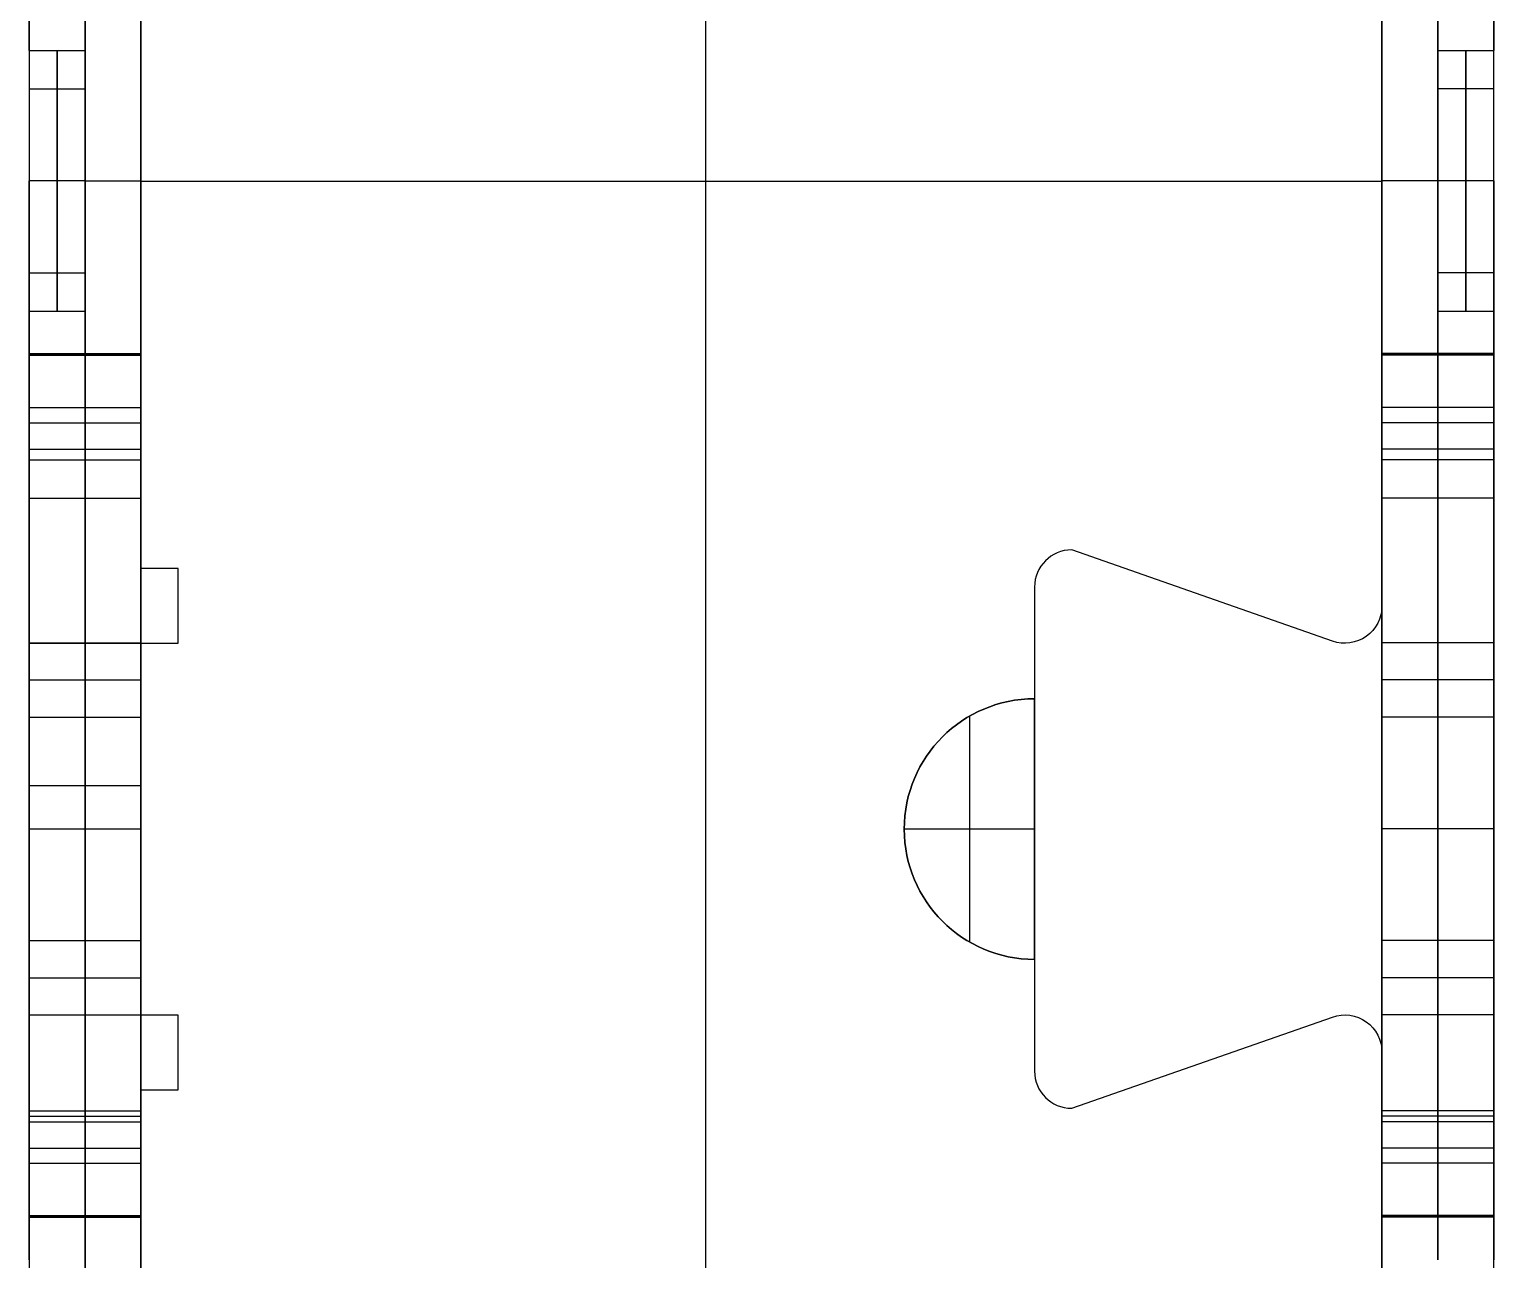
# Model space of a CAD drawing. Extents: x -2580 to -2312, y -43168 to -40231.
# Drawn here: x -2579.5 to -2343.5, y -42173.4 to -41975.1 of the extents above; entities that cross this region are included whole.
import ezdxf

# ---------------------------------------------------------------- set-up
doc = ezdxf.new("R2010")
doc.units = 0
doc.layers.add('ENDS', color=40, linetype='CONTINUOUS')

# ---------------------------------------------------------------- blocks, each defined once
blk = doc.blocks.new('SKYLARK200_END-XXXS-1')
at = {"layer": 'ENDS'}
for p, q in [((-159, -1468.13, 264), (-159, -2068.04, 264)), ((-159, -1468.13, 282), (-159, -2068.04, 282)), ((-50, -2068.03, 141), (-50, -1468.03, 141)), ((-32, -2068.03, 141), (-32, -1468.03, 141)), ((-250, -1524.03, 141), (-250, -2012.03, 141)), ((-268, -1545.01, 141), (-268, -1991.05, 141)), ((-50, -1699.58, 282), (-50, -1836.56, 282)), ((-50, -1699.58, 264), (-50, -1836.56, 264)), ((-50, -1699.58, 273), (-50, -1836.56, 273)), ((-250, -1830.53, 282), (-250, -1705.63, 282)), ((-250, -1830.53, 264), (-250, -1705.63, 264)), ((-250, -1830.53, 273), (-250, -1705.63, 273)), ((-268, -1729.03, 56), (-268, -1747.03, 56)), ((-268, -1747.03, 226), (-268, -1729.03, 226)), ((-259, -1807.03, 56), (-259, -1729.03, 56)), ((-259, -1729.03, 226), (-259, -1807.03, 226)), ((-250, -1807.03, 56), (-250, -1729.03, 56)), ((-250, -1729.03, 226), (-250, -1807.03, 226)), ((-50, -1807.03, 56), (-50, -1729.03, 56)), ((-50, -1729.03, 226), (-50, -1807.03, 226)), ((-41, -1747.03, 56), (-41, -1729.03, 56)), ((-41, -1729.03, 226), (-41, -1747.03, 226)), ((-32, -1729.03, 226), (-32, -1747.03, 226)), ((-32, -1747.03, 56), (-32, -1729.03, 56)), ((-268, -1747.03, 56), (-259, -1747.03, 56)), ((-268, -1747.03, 226), (-259, -1747.03, 226)), ((-259, -1789.03, 56), (-259, -1747.03, 56)), ((-259, -1747.03, 226), (-259, -1789.03, 226)), ((-41, -1747.03, 56), (-32, -1747.03, 56)), ((-41, -1747.03, 226), (-32, -1747.03, 226)), ((-41, -1789.03, 56), (-41, -1747.03, 56)), ((-41, -1789.03, 226), (-41, -1747.03, 226)), ((-259, -1786.21, 66.5), (-259, -1749.84, 66.5)), ((-259, -1786.21, 215.5), (-259, -1749.84, 215.5)), ((-41, -1786.21, 66.5), (-41, -1749.84, 66.5)), ((-41, -1786.21, 215.5), (-41, -1749.84, 215.5)), ((-268, -1753.18, 70.85), (-259, -1753.18, 70.85)), ((-268, -1753.18, 211.15), (-259, -1753.18, 211.15)), ((-32, -1753.18, 70.85), (-41, -1753.18, 70.85)), ((-32, -1753.18, 211.15), (-41, -1753.18, 211.15)), ((-259, -1768.03, 77), (-268, -1768.03, 77)), ((-259, -1768.03, 205), (-268, -1768.03, 205)), ((-268, -1768.03, 77), (-268, -1768.03, 205)), ((-259, -1768.03, 56), (-250, -1768.03, 56)), ((-259, -1768.03, 56), (-259, -1768.03, 77)), ((-259, -1768.03, 226), (-259, -1768.03, 205)), ((-259, -1768.03, 226), (-250, -1768.03, 226)), ((-250, -1768.03, 56), (-250, -1768.03, 226)), ((-250, -1768.08, 282), (-250, -1768.08, 264)), ((-250, -1768.08, 264), (-50, -1768.08, 264)), ((-250, -1768.08, 282), (-50, -1768.08, 282)), ((-50, -1768.03, 226), (-50, -1768.03, 56)), ((-41, -1768.03, 56), (-50, -1768.03, 56)), ((-41, -1768.03, 226), (-50, -1768.03, 226)), ((-50, -1768.07, 282), (-50, -1768.07, 264)), ((-32, -1768.03, 77), (-41, -1768.03, 77)), ((-32, -1768.03, 205), (-41, -1768.03, 205)), ((-41, -1768.03, 77), (-41, -1768.03, 56)), ((-41, -1768.03, 205), (-41, -1768.03, 226)), ((-32, -1768.03, 205), (-32, -1768.03, 77)), ((-268, -1782.88, 70.85), (-259, -1782.88, 70.85)), ((-268, -1782.88, 211.15), (-259, -1782.88, 211.15)), ((-32, -1782.88, 70.85), (-41, -1782.88, 70.85)), ((-32, -1782.88, 211.15), (-41, -1782.88, 211.15)), ((-268, -1807.03, 56), (-268, -1789.03, 56)), ((-268, -1789.03, 56), (-259, -1789.03, 56)), ((-268, -1789.03, 226), (-259, -1789.03, 226)), ((-268, -1789.03, 226), (-268, -1807.03, 226)), ((-41, -1789.03, 56), (-32, -1789.03, 56)), ((-41, -1789.03, 226), (-32, -1789.03, 226)), ((-41, -1807.03, 56), (-41, -1789.03, 56)), ((-41, -1789.03, 226), (-41, -1807.03, 226)), ((-32, -1807.03, 226), (-32, -1789.03, 226)), ((-32, -1789.03, 56), (-32, -1807.03, 56)), ((-268, -1935.08, 0), (-268, -1795.88, 0)), ((-268, -1795.88, 0), (-250, -1795.88, 0)), ((-268, -1795.88, 282), (-250, -1795.88, 282)), ((-268, -1795.88, 282), (-268, -1842.48, 282)), ((-268, -1795.94, 0.87), (-250, -1795.94, 0.87)), ((-268, -1795.94, 281.13), (-250, -1795.94, 281.13)), ((-259, -1935.08, 0), (-259, -1795.88, 0)), ((-259, -1795.88, 282), (-259, -1842.48, 282)), ((-250, -1935.08, 0), (-250, -1795.88, 0)), ((-250, -1795.88, 282), (-250, -1842.48, 282)), ((-32, -1795.88, 0), (-50, -1795.88, 0)), ((-50, -1795.88, 0), (-50, -1842.48, 0)), ((-32, -1795.88, 282), (-50, -1795.88, 282)), ((-50, -1842.48, 282), (-50, -1795.88, 282)), ((-32, -1795.94, 0.87), (-50, -1795.94, 0.87)), ((-32, -1795.94, 281.13), (-50, -1795.94, 281.13)), ((-41, -1795.88, 0), (-41, -1842.48, 0)), ((-41, -1842.48, 282), (-41, -1795.88, 282)), ((-32, -1795.88, 0), (-32, -1842.48, 0)), ((-32, -1842.48, 282), (-32, -1795.88, 282)), ((-268, -1796.13, 1.72), (-250, -1796.13, 1.72)), ((-268, -1796.13, 1.72), (-268, -1813.03, 50)), ((-268, -1813.03, 232), (-268, -1796.13, 280.28)), ((-268, -1796.13, 280.28), (-250, -1796.13, 280.28)), ((-259, -1796.13, 1.72), (-259, -1813.03, 50)), ((-259, -1813.03, 232), (-259, -1796.13, 280.28)), ((-250, -1796.13, 1.72), (-250, -1813.03, 50)), ((-250, -1813.03, 232), (-250, -1796.13, 280.28)), ((-32, -1796.13, 1.72), (-50, -1796.13, 1.72)), ((-32, -1796.13, 280.28), (-50, -1796.13, 280.28)), ((-50, -1796.13, 280.28), (-50, -1813.03, 232)), ((-50, -1813.03, 50), (-50, -1796.13, 1.72)), ((-41, -1796.13, 280.28), (-41, -1813.03, 232)), ((-41, -1813.03, 50), (-41, -1796.13, 1.72)), ((-32, -1796.13, 280.28), (-32, -1813.03, 232)), ((-32, -1813.03, 50), (-32, -1796.13, 1.72)), ((-268, -1804.58, 25.86), (-250, -1804.58, 25.86)), ((-268, -1804.58, 256.14), (-250, -1804.58, 256.14)), ((-32, -1804.58, 256.14), (-50, -1804.58, 256.14)), ((-32, -1804.58, 25.86), (-50, -1804.58, 25.86)), ((-268, -1807.03, 56), (-250, -1807.03, 56)), ((-268, -1807.03, 226), (-250, -1807.03, 226)), ((-32, -1807.03, 226), (-50, -1807.03, 226)), ((-32, -1807.03, 56), (-50, -1807.03, 56)), ((-268, -1811.27, 54.24), (-250, -1811.27, 54.24)), ((-268, -1811.27, 227.76), (-250, -1811.27, 227.76)), ((-32, -1811.27, 227.76), (-50, -1811.27, 227.76)), ((-32, -1811.27, 54.24), (-50, -1811.27, 54.24)), ((-268, -1813.03, 50), (-250, -1813.03, 50)), ((-268, -1813.03, 232), (-250, -1813.03, 232)), ((-32, -1813.03, 232), (-50, -1813.03, 232)), ((-32, -1813.03, 50), (-50, -1813.03, 50)), ((-268, -1819.18, 282), (-250, -1819.18, 282)), ((-32, -1819.18, 0), (-50, -1819.18, 0)), ((-32, -1819.18, 282), (-50, -1819.18, 282)), ((-57.98, -1842.23, 282), (-100, -1827.52, 282)), ((-100, -1827.52, 282), (-100, -1827.52, 264)), ((-57.98, -1842.23, 264), (-100, -1827.52, 264)), ((-57.98, -1842.23, 273), (-100, -1827.52, 273)), ((-244, -1830.53, 282), (-250, -1830.53, 282)), ((-250, -1830.53, 282), (-250, -1830.53, 264)), ((-244, -1830.53, 264), (-250, -1830.53, 264)), ((-244, -1830.53, 273), (-250, -1830.53, 273)), ((-247, -1830.53, 282), (-247, -1830.53, 264)), ((-244, -1842.53, 282), (-244, -1830.53, 282)), ((-244, -1830.53, 282), (-244, -1830.53, 264)), ((-244, -1842.53, 264), (-244, -1830.53, 264)), ((-244, -1842.53, 273), (-244, -1830.53, 273)), ((-104.24, -1829.28, 282), (-104.24, -1829.28, 264)), ((-106, -1833.52, 282), (-106, -1833.52, 264)), ((-106, -1833.52, 282), (-106, -1851.52, 282)), ((-106, -1833.52, 264), (-106, -1911.52, 264)), ((-106, -1833.52, 273), (-106, -1911.52, 273)), ((-78.99, -1834.87, 282), (-78.99, -1834.87, 264)), ((-244, -1836.53, 282), (-244, -1836.53, 264)), ((-50, -1836.56, 282), (-50, -1836.56, 264)), ((-268, -1842.48, 282), (-250, -1842.48, 282)), ((-268, -1842.48, 282), (-268, -1842.48, 258)), ((-268, -1842.48, 258), (-250, -1842.48, 258)), ((-268, -1842.48, 258), (-268, -1854.48, 258)), ((-268, -1842.48, 270), (-250, -1842.48, 270)), ((-268, -1902.53, 282), (-268, -1842.53, 282)), ((-268, -1842.53, 282), (-268, -1842.53, 264)), ((-268, -1902.53, 264), (-268, -1842.53, 264)), ((-268, -1842.53, 282), (-244, -1842.53, 282)), ((-268, -1842.53, 264), (-244, -1842.53, 264)), ((-268, -1902.53, 273), (-268, -1842.53, 273)), ((-268, -1842.53, 273), (-244, -1842.53, 273)), ((-259, -1842.48, 282), (-259, -1842.48, 258)), ((-259, -1842.48, 258), (-259, -1854.48, 258)), ((-256, -1842.53, 282), (-256, -1842.53, 264)), ((-250, -1842.48, 282), (-250, -1842.48, 258)), ((-250, -1842.48, 258), (-250, -1854.48, 258)), ((-244, -1842.53, 282), (-244, -1842.53, 264)), ((-57.98, -1842.23, 282), (-57.98, -1842.23, 264)), ((-52.53, -1841.46, 282), (-52.53, -1841.46, 264)), ((-32, -1842.48, 0), (-50, -1842.48, 0)), ((-32, -1842.48, 24), (-50, -1842.48, 24)), ((-50, -1842.48, 0), (-50, -1842.48, 24)), ((-50, -1842.48, 24), (-50, -1854.48, 24)), ((-32, -1842.48, 258), (-50, -1842.48, 258)), ((-50, -1854.48, 258), (-50, -1842.48, 258)), ((-32, -1842.48, 282), (-50, -1842.48, 282)), ((-50, -1842.48, 258), (-50, -1842.48, 282)), ((-32, -1842.48, 12), (-50, -1842.48, 12)), ((-32, -1842.48, 270), (-50, -1842.48, 270)), ((-41, -1842.48, 0), (-41, -1842.48, 24)), ((-41, -1842.48, 24), (-41, -1854.48, 24)), ((-41, -1854.48, 258), (-41, -1842.48, 258)), ((-41, -1842.48, 258), (-41, -1842.48, 282)), ((-32, -1842.48, 0), (-32, -1842.48, 24)), ((-32, -1842.48, 24), (-32, -1854.48, 24)), ((-32, -1854.48, 258), (-32, -1842.48, 258)), ((-32, -1842.48, 258), (-32, -1842.48, 282)), ((-268, -1848.48, 258), (-250, -1848.48, 258)), ((-32, -1848.48, 24), (-50, -1848.48, 24)), ((-32, -1848.48, 258), (-50, -1848.48, 258)), ((-106, -1851.52, 282), (-106, -1851.52, 273)), ((-106, -1893.52, 273), (-106, -1851.52, 273)), ((-268, -1854.48, 258), (-250, -1854.48, 258)), ((-268, -1854.48, 258), (-268, -1854.48, 264)), ((-268, -1854.48, 264), (-250, -1854.48, 264)), ((-268, -1854.48, 264), (-268, -1890.48, 264)), ((-268, -1854.48, 261), (-250, -1854.48, 261)), ((-259, -1854.48, 258), (-259, -1854.48, 264)), ((-259, -1854.48, 264), (-259, -1890.48, 264)), ((-250, -1854.48, 258), (-250, -1854.48, 264)), ((-250, -1854.48, 264), (-250, -1890.48, 264)), ((-116.5, -1854.33, 273), (-116.5, -1890.71, 273)), ((-32, -1854.48, 24), (-50, -1854.48, 24)), ((-32, -1854.48, 18), (-50, -1854.48, 18)), ((-50, -1854.48, 24), (-50, -1854.48, 18)), ((-50, -1854.48, 18), (-50, -1890.48, 18)), ((-32, -1854.48, 264), (-50, -1854.48, 264)), ((-50, -1890.48, 264), (-50, -1854.48, 264)), ((-32, -1854.48, 258), (-50, -1854.48, 258)), ((-50, -1854.48, 264), (-50, -1854.48, 258)), ((-32, -1854.48, 21), (-50, -1854.48, 21)), ((-32, -1854.48, 261), (-50, -1854.48, 261)), ((-41, -1854.48, 24), (-41, -1854.48, 18)), ((-41, -1854.48, 18), (-41, -1890.48, 18)), ((-41, -1890.48, 264), (-41, -1854.48, 264)), ((-41, -1854.48, 264), (-41, -1854.48, 258)), ((-32, -1854.48, 24), (-32, -1854.48, 18)), ((-32, -1854.48, 18), (-32, -1890.48, 18)), ((-32, -1890.48, 264), (-32, -1854.48, 264)), ((-32, -1854.48, 264), (-32, -1854.48, 258)), ((-268, -1865.48, 0), (-250, -1865.48, 0)), ((-268, -1872.48, 264), (-250, -1872.48, 264)), ((-268, -1872.53, 282), (-268, -1872.53, 264)), ((-127, -1872.52, 282), (-127, -1872.52, 273)), ((-106, -1872.52, 273), (-127, -1872.52, 273)), ((-106, -1872.52, 273), (-106, -1872.52, 264)), ((-32, -1872.48, 18), (-50, -1872.48, 18)), ((-32, -1872.48, 264), (-50, -1872.48, 264)), ((-268, -1890.48, 264), (-250, -1890.48, 264)), ((-268, -1890.48, 264), (-268, -1890.48, 258)), ((-268, -1890.48, 258), (-250, -1890.48, 258)), ((-268, -1890.48, 258), (-268, -1902.48, 258)), ((-268, -1890.48, 261), (-250, -1890.48, 261)), ((-259, -1890.48, 264), (-259, -1890.48, 258)), ((-259, -1890.48, 258), (-259, -1902.48, 258)), ((-250, -1890.48, 264), (-250, -1890.48, 258)), ((-250, -1890.48, 258), (-250, -1902.48, 258)), ((-32, -1890.48, 18), (-50, -1890.48, 18)), ((-32, -1890.48, 24), (-50, -1890.48, 24)), ((-50, -1890.48, 18), (-50, -1890.48, 24)), ((-50, -1890.48, 24), (-50, -1902.48, 24)), ((-32, -1890.48, 258), (-50, -1890.48, 258)), ((-50, -1902.48, 258), (-50, -1890.48, 258)), ((-32, -1890.48, 264), (-50, -1890.48, 264)), ((-50, -1890.48, 258), (-50, -1890.48, 264)), ((-32, -1890.48, 21), (-50, -1890.48, 21)), ((-32, -1890.48, 261), (-50, -1890.48, 261)), ((-41, -1890.48, 18), (-41, -1890.48, 24)), ((-41, -1890.48, 24), (-41, -1902.48, 24)), ((-41, -1902.48, 258), (-41, -1890.48, 258)), ((-41, -1890.48, 258), (-41, -1890.48, 264)), ((-32, -1890.48, 18), (-32, -1890.48, 24)), ((-32, -1890.48, 24), (-32, -1902.48, 24)), ((-32, -1902.48, 258), (-32, -1890.48, 258)), ((-32, -1890.48, 258), (-32, -1890.48, 264)), ((-106, -1893.52, 273), (-106, -1893.52, 282)), ((-106, -1893.52, 282), (-106, -1911.52, 282)), ((-268, -1896.48, 258), (-250, -1896.48, 258)), ((-32, -1896.48, 24), (-50, -1896.48, 24)), ((-32, -1896.48, 258), (-50, -1896.48, 258)), ((-268, -1902.48, 258), (-250, -1902.48, 258)), ((-268, -1902.48, 258), (-268, -1902.48, 282)), ((-268, -1902.48, 282), (-250, -1902.48, 282)), ((-268, -1902.48, 282), (-268, -1935.08, 282)), ((-268, -1902.48, 270), (-250, -1902.48, 270)), ((-244, -1902.53, 282), (-268, -1902.53, 282)), ((-268, -1902.53, 282), (-268, -1902.53, 264)), ((-244, -1902.53, 264), (-268, -1902.53, 264)), ((-244, -1902.53, 273), (-268, -1902.53, 273)), ((-259, -1902.48, 258), (-259, -1902.48, 282)), ((-259, -1902.48, 282), (-259, -1935.08, 282)), ((-256, -1902.53, 282), (-256, -1902.53, 264)), ((-250, -1902.48, 258), (-250, -1902.48, 282)), ((-250, -1902.48, 282), (-250, -1935.08, 282)), ((-244, -1914.53, 282), (-244, -1902.53, 282)), ((-244, -1902.53, 282), (-244, -1902.53, 264)), ((-244, -1914.53, 264), (-244, -1902.53, 264)), ((-244, -1914.53, 273), (-244, -1902.53, 273)), ((-100, -1917.52, 282), (-57.98, -1902.82, 282)), ((-100, -1917.52, 264), (-57.98, -1902.82, 264)), ((-100, -1917.52, 273), (-57.98, -1902.82, 273)), ((-57.98, -1902.82, 282), (-57.98, -1902.82, 264)), ((-52.53, -1903.58, 282), (-52.53, -1903.58, 264)), ((-32, -1902.48, 24), (-50, -1902.48, 24)), ((-32, -1902.48, 0), (-50, -1902.48, 0)), ((-50, -1902.48, 24), (-50, -1902.48, 0)), ((-50, -1902.48, 0), (-50, -1935.08, 0)), ((-32, -1902.48, 282), (-50, -1902.48, 282)), ((-50, -1935.08, 282), (-50, -1902.48, 282)), ((-32, -1902.48, 258), (-50, -1902.48, 258)), ((-50, -1902.48, 282), (-50, -1902.48, 258)), ((-32, -1902.48, 12), (-50, -1902.48, 12)), ((-32, -1902.48, 270), (-50, -1902.48, 270)), ((-41, -1902.48, 24), (-41, -1902.48, 0)), ((-41, -1902.48, 0), (-41, -1935.08, 0)), ((-41, -1935.08, 282), (-41, -1902.48, 282)), ((-41, -1902.48, 282), (-41, -1902.48, 258)), ((-32, -1902.48, 24), (-32, -1902.48, 0)), ((-32, -1902.48, 0), (-32, -1935.08, 0)), ((-32, -1935.08, 282), (-32, -1902.48, 282)), ((-32, -1902.48, 282), (-32, -1902.48, 258)), ((-244, -1908.53, 282), (-244, -1908.53, 264)), ((-50, -1908.48, 282), (-50, -1908.48, 264)), ((-50, -1908.48, 282), (-50, -2050.08, 282)), ((-50, -1908.48, 264), (-50, -2050.08, 264)), ((-50, -1908.48, 273), (-50, -2050.08, 273)), ((-106, -1911.52, 282), (-106, -1911.52, 264)), ((-78.99, -1910.17, 282), (-78.99, -1910.17, 264)), ((-250, -2050.08, 282), (-250, -1914.53, 282)), ((-250, -1914.53, 282), (-250, -1914.53, 264)), ((-250, -2050.08, 264), (-250, -1914.53, 264)), ((-250, -1914.53, 282), (-244, -1914.53, 282)), ((-250, -1914.53, 264), (-244, -1914.53, 264)), ((-250, -2050.08, 273), (-250, -1914.53, 273)), ((-250, -1914.53, 273), (-244, -1914.53, 273)), ((-247, -1914.53, 282), (-247, -1914.53, 264)), ((-244, -1914.53, 282), (-244, -1914.53, 264)), ((-104.24, -1915.76, 282), (-104.24, -1915.76, 264)), ((-268, -1934.83, 280.28), (-268, -1917.93, 232)), ((-268, -1917.93, 232), (-250, -1917.93, 232)), ((-268, -1917.93, 50), (-250, -1917.93, 50)), ((-268, -1917.93, 50), (-268, -1934.83, 1.72)), ((-259, -1934.83, 280.28), (-259, -1917.93, 232)), ((-259, -1917.93, 50), (-259, -1934.83, 1.72)), ((-250, -1934.83, 280.28), (-250, -1917.93, 232)), ((-250, -1917.93, 50), (-250, -1934.83, 1.72)), ((-100, -1917.52, 282), (-100, -1917.52, 264)), ((-32, -1917.93, 50), (-50, -1917.93, 50)), ((-50, -1934.83, 1.72), (-50, -1917.93, 50)), ((-32, -1917.93, 232), (-50, -1917.93, 232)), ((-50, -1917.93, 232), (-50, -1934.83, 280.28)), ((-41, -1934.83, 1.72), (-41, -1917.93, 50)), ((-41, -1917.93, 232), (-41, -1934.83, 280.28)), ((-32, -1934.83, 1.72), (-32, -1917.93, 50)), ((-32, -1917.93, 232), (-32, -1934.83, 280.28)), ((-268, -1918.78, 282), (-250, -1918.78, 282)), ((-268, -1919.69, 227.76), (-250, -1919.69, 227.76)), ((-268, -1919.69, 54.24), (-250, -1919.69, 54.24)), ((-32, -1918.78, 0), (-50, -1918.78, 0)), ((-32, -1918.78, 282), (-50, -1918.78, 282)), ((-32, -1919.69, 54.24), (-50, -1919.69, 54.24)), ((-32, -1919.69, 227.76), (-50, -1919.69, 227.76)), ((-268, -1923.93, 226), (-250, -1923.93, 226)), ((-268, -1923.93, 226), (-268, -1941.93, 226)), ((-268, -1923.93, 56), (-250, -1923.93, 56)), ((-268, -1941.93, 56), (-268, -1923.93, 56)), ((-259, -1923.93, 226), (-259, -2001.93, 226)), ((-259, -2001.93, 56), (-259, -1923.93, 56)), ((-250, -1923.93, 226), (-250, -2001.93, 226)), ((-250, -2001.93, 56), (-250, -1923.93, 56)), ((-32, -1923.93, 56), (-50, -1923.93, 56)), ((-50, -1923.93, 56), (-50, -2001.93, 56)), ((-32, -1923.93, 226), (-50, -1923.93, 226)), ((-50, -2001.93, 226), (-50, -1923.93, 226)), ((-41, -1941.93, 226), (-41, -1923.93, 226)), ((-41, -1923.93, 56), (-41, -1941.93, 56)), ((-32, -1923.93, 56), (-32, -1941.93, 56)), ((-32, -1941.93, 226), (-32, -1923.93, 226)), ((-268, -1926.38, 256.14), (-250, -1926.38, 256.14)), ((-268, -1926.38, 25.86), (-250, -1926.38, 25.86)), ((-32, -1926.38, 25.86), (-50, -1926.38, 25.86)), ((-32, -1926.38, 256.14), (-50, -1926.38, 256.14)), ((-268, -1934.83, 280.28), (-250, -1934.83, 280.28)), ((-268, -1934.83, 1.72), (-250, -1934.83, 1.72)), ((-268, -1935.01, 281.13), (-250, -1935.01, 281.13)), ((-268, -1935.01, 0.87), (-250, -1935.01, 0.87)), ((-268, -1935.08, 0), (-250, -1935.08, 0)), ((-268, -1935.08, 282), (-250, -1935.08, 282)), ((-32, -1934.83, 1.72), (-50, -1934.83, 1.72)), ((-32, -1934.83, 280.28), (-50, -1934.83, 280.28)), ((-32, -1935.01, 0.87), (-50, -1935.01, 0.87)), ((-32, -1935.01, 281.13), (-50, -1935.01, 281.13)), ((-32, -1935.08, 0), (-50, -1935.08, 0)), ((-32, -1935.08, 282), (-50, -1935.08, 282))]:
    blk.add_line(p, q, dxfattribs=at)
at = {"layer": 'ENDS', "extrusion": (1, 0, 0)}
for centre, radius, start, end in [((-1768.03, 56, -268), 21, 0, 90), ((-1768.03, 56, -259), 21, 0, 90), ((-1768.03, 226, -259), 21, 270, 0), ((-1768.03, 56, -36.5), 21, 0, 90), ((-1768.03, 226, -36.5), 21, 270, 0), ((-1768.03, 226, -32), 21, 270, 0), ((-1768.03, 226, -268), 21, 180, 270), ((-1768.03, 56, -263.5), 21, 90, 180), ((-1768.03, 226, -263.5), 21, 180, 270), ((-1768.03, 56, -41), 21, 90, 180), ((-1768.03, 226, -41), 21, 180, 270), ((-1768.03, 56, -32), 21, 90, 180), ((-1801.88, 0, -268), 6, 0, 16.6229), ((-1801.88, 282, -268), 6, 343.3771, 0), ((-1801.88, 0, -259), 6, 0, 16.6229), ((-1801.88, 282, -259), 6, 343.3771, 360), ((-1801.88, 0, -250), 6, 0, 16.6229), ((-1801.88, 282, -250), 6, 343.3771, 0), ((-1807.03, 232, -50), 6, 180, 270), ((-1807.03, 50, -50), 6, 90, 180), ((-1807.03, 232, -41), 6, 180, 270), ((-1807.03, 50, -41), 6, 90, 180), ((-1807.03, 232, -32), 6, 180, 270), ((-1807.03, 50, -32), 6, 90, 180), ((-1923.93, 50, -50), 6, 0, 90), ((-1923.93, 232, -50), 6, 270, 0), ((-1923.93, 50, -41), 6, 0, 90), ((-1923.93, 232, -41), 6, 270, 0), ((-1923.93, 50, -32), 6, 0, 90), ((-1923.93, 232, -32), 6, 270, 0), ((-1929.08, 282, -268), 6, 180, 196.6229), ((-1929.08, 0, -268), 6, 163.3771, 180), ((-1929.08, 282, -259), 6, 180, 196.6229), ((-1929.08, 0, -259), 6, 163.3771, 180), ((-1929.08, 282, -250), 6, 180, 196.6229), ((-1929.08, 0, -250), 6, 163.3771, 180)]:
    blk.add_arc(centre, radius, start, end, dxfattribs=at)
at = {"layer": 'ENDS', "extrusion": (-1, 0, 0)}
for centre, radius, start, end in [((1768.03, 226, 268), 21, 180, 270), ((1768.03, 56, 263.5), 21, 90, 180), ((1768.03, 226, 263.5), 21, 180, 270), ((1768.03, 56, 41), 21, 90, 180), ((1768.03, 226, 41), 21, 180, 270), ((1768.03, 56, 32), 21, 90, 180), ((1768.03, 56, 268), 21, 0, 90), ((1768.03, 56, 259), 21, 0, 90), ((1768.03, 226, 259), 21, 270, 0), ((1768.03, 56, 36.5), 21, 0, 90), ((1768.03, 226, 36.5), 21, 270, 0), ((1768.03, 226, 32), 21, 270, 0), ((1801.88, 0, 50), 6, 163.3771, 180), ((1801.88, 282, 50), 6, 180, 196.6229), ((1801.88, 0, 41), 6, 163.3771, 180), ((1801.88, 282, 41), 6, 180, 196.6229), ((1801.88, 0, 32), 6, 163.3771, 180), ((1801.88, 282, 32), 6, 180, 196.6229), ((1807.03, 50, 268), 6, 360, 90), ((1807.03, 232, 268), 6, 270, 0), ((1807.03, 50, 259), 6, 360, 90), ((1807.03, 232, 259), 6, 270, 360), ((1807.03, 50, 250), 6, 360, 90), ((1807.03, 232, 250), 6, 270, 0), ((1923.93, 232, 268), 6, 180, 270), ((1923.93, 50, 268), 6, 90, 180), ((1923.93, 232, 259), 6, 180, 270), ((1923.93, 50, 259), 6, 90, 180), ((1923.93, 232, 250), 6, 180, 270), ((1923.93, 50, 250), 6, 90, 180), ((1929.08, 0, 50), 6, 0, 16.6229), ((1929.08, 282, 50), 6, 343.3771, 360), ((1929.08, 0, 41), 6, 0, 16.6229), ((1929.08, 282, 41), 6, 343.3771, 360), ((1929.08, 0, 32), 6, 0, 16.6229), ((1929.08, 282, 32), 6, 343.3771, 0)]:
    blk.add_arc(centre, radius, start, end, dxfattribs=at)
at = {"layer": 'ENDS'}
for centre, radius, start, end in [((-100, -1833.52, 282), 6, 90, 180), ((-100, -1833.52, 264), 6, 90, 180), ((-100, -1833.52, 273), 6, 90, 180), ((-106, -1872.52, 273), 21, 90, 270), ((-100, -1911.52, 282), 6, 180, 270), ((-100, -1911.52, 264), 6, 180, 270), ((-100, -1911.52, 273), 6, 180, 270)]:
    blk.add_arc(centre, radius, start, end, dxfattribs=at)
at = {"layer": 'ENDS', "extrusion": (0, 0, -1)}
for centre, radius, start, end in [((56, -1836.56, -282), 6, 180, 289.29), ((56, -1836.56, -264), 6, 180, 289.29), ((56, -1836.56, -273), 6, 180, 289.29), ((106, -1872.52, -282), 21, 270, 90), ((106, -1872.52, -277.5), 21, 270, 90), ((56, -1908.48, -282), 6, 70.71, 180), ((56, -1908.48, -264), 6, 70.71, 180), ((56, -1908.48, -273), 6, 70.71, 180)]:
    blk.add_arc(centre, radius, start, end, dxfattribs=at)

msp = doc.modelspace()

# ---------------------------------------------------------------- block references
at = {"layer": 'ENDS'}
msp.add_blockref('SKYLARK200_END-XXXS-1', (-2311.51, -40231.5, 18), dxfattribs=at)

doc.saveas('drawing.dxf')
